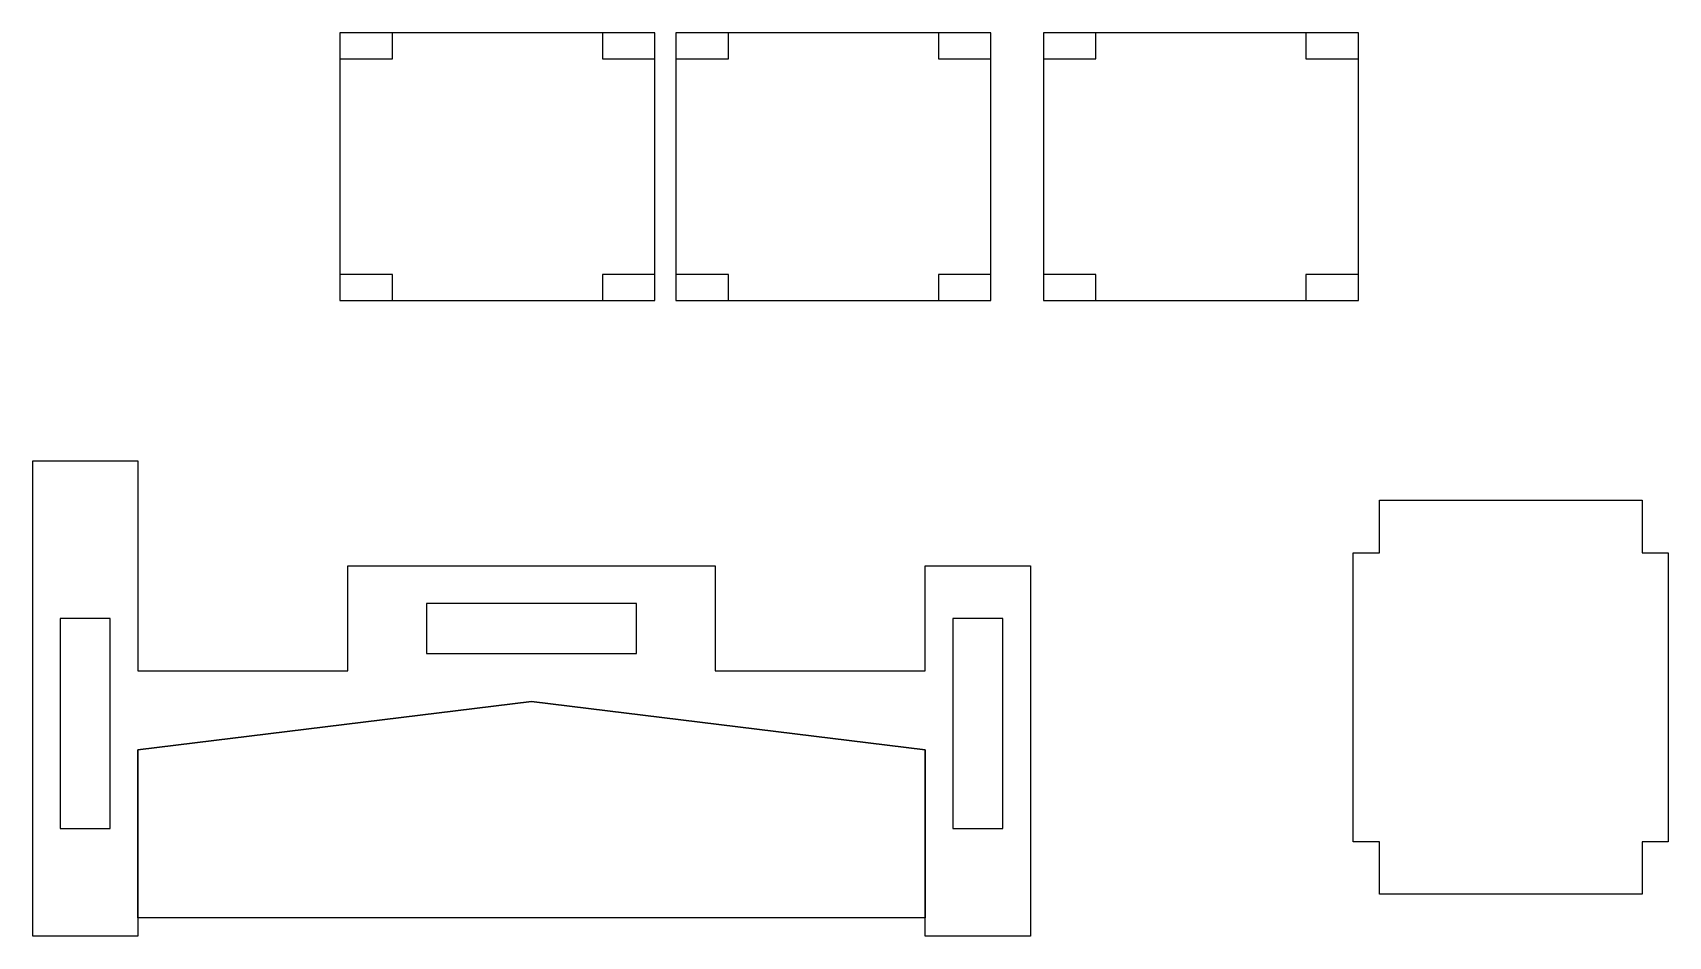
# Model space of a CAD drawing. Header units: millimetres. Extents: x 230 to 542, y -92 to 80.
import ezdxf

# ---------------------------------------------------------------- set-up
doc = ezdxf.new("R2010")
doc.units = ezdxf.units.MM
doc.header["$MEASUREMENT"] = 0
doc.layers.add('Default', color=7, linetype='Continuous', true_color=0x000000)

msp = doc.modelspace()

# ---------------------------------------------------------------- linework, layer by layer
at = {"layer": 'Default'}
msp.add_line((250.5, -1.5), (250.5, -21.5), dxfattribs=at)
for points in [[(289, 75), (299, 75), (299, 80), (289, 80)], [(289, 29), (349, 29), (349, 80), (289, 80)], [(339, 75), (349, 75), (349, 80), (339, 80)], [(353, 75), (363, 75), (363, 80), (353, 80)], [(353, 29), (413, 29), (413, 80), (353, 80)], [(403, 75), (413, 75), (413, 80), (403, 80)], [(423, 29), (483, 29), (483, 80), (423, 80)], [(423, 75), (433, 75), (433, 80), (423, 80)], [(473, 75), (483, 75), (483, 80), (473, 80)], [(289, 29), (299, 29), (299, 34), (289, 34)], [(339, 29), (349, 29), (349, 34), (339, 34)], [(353, 29), (363, 29), (363, 34), (353, 34)], [(403, 29), (413, 29), (413, 34), (403, 34)], [(423, 29), (433, 29), (433, 34), (423, 34)], [(473, 29), (483, 29), (483, 34), (473, 34)], [(542, -19), (542, -74), (537, -74), (537, -84), (487, -84), (487, -74), (482, -74), (482, -19), (487, -19), (487, -9), (537, -9), (537, -19)], [(305.5, -38.14), (345.5, -38.14), (345.5, -28.64), (305.5, -28.64)], [(245.25, -71.5), (245.25, -31.5), (235.75, -31.5), (235.75, -71.5)], [(415.25, -71.5), (415.25, -31.5), (405.75, -31.5), (405.75, -71.5)]]:
    msp.add_lwpolyline(points, close=True, dxfattribs=at)
for points in [[(230.5, -88.5), (230.5, -1.5), (250.5, -1.5), (250.5, -41.5), (290.5, -41.5), (290.5, -21.5), (360.5, -21.5), (360.5, -41.5), (400.5, -41.5), (400.5, -21.5), (420.5, -21.5), (420.5, -88.5)], [(230.5, -7.28), (230.5, -7.27)], [(325.5, -47.3), (400.5, -56.5), (400.5, -88.5), (250.5, -88.5), (250.5, -56.5), (325.5, -47.3)], [(400.5, -88.5), (400.5, -56.5), (325.5, -47.3), (250.5, -56.5), (250.5, -88.5)], [(325.5, -47.3), (325.5, -47.3)], [(250.5, -88.5), (250.5, -92), (230.5, -92)], [(230.5, -92), (230.5, -88.5)], [(400.5, -88.5), (250.5, -88.5)], [(420.5, -92), (400.5, -92), (400.5, -88.5)], [(420.5, -88.5), (420.5, -92)]]:
    msp.add_lwpolyline(points, dxfattribs=at)

doc.saveas('drawing.dxf')
